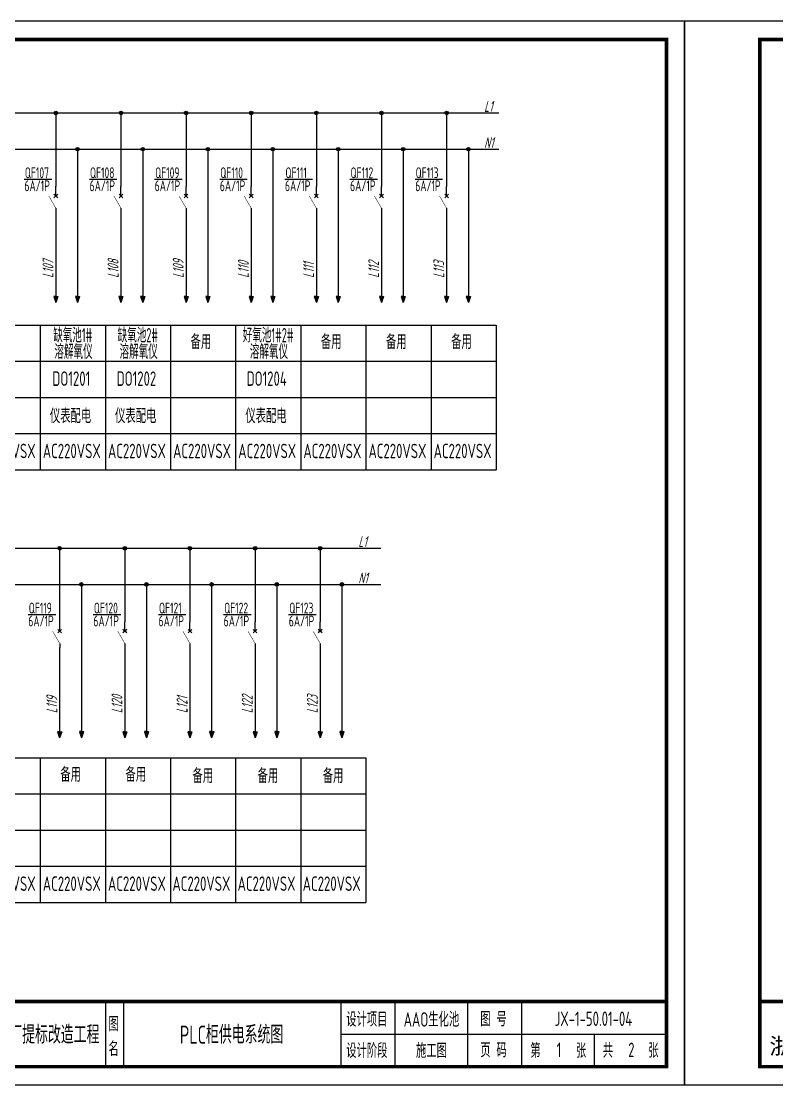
# Model space of a CAD drawing. Header units: millimetres. Extents: x 30557 to 235556, y -116603 to -73383.
# Drawn here: x 57830 to 59918, y -76323 to -73383 of the extents above; entities that cross this region are included whole.
import ezdxf
from ezdxf.enums import TextEntityAlignment as Align

# ---------------------------------------------------------------- set-up
doc = ezdxf.new("R2010")
doc.units = ezdxf.units.MM
for name, color, linetype in [('1', 3, 'Continuous'), ('ABDE_DENG', 4, 'Continuous'), ('HZ', 7, 'Continuous')]:
    doc.layers.add(name, color=color, linetype=linetype)
doc.layers.add('_Drawing', color=7, linetype='Continuous', lineweight=25)
doc.styles.add('supcon', font='sceie.shx', dxfattribs={"width": 0.75, "height": 40, "bigfont": 'sceic.shx'})
doc.styles.add('SYS', font='romans.shx', dxfattribs={"width": 0.7})
doc.styles.add('Title', font='', dxfattribs={"height": 45})
doc.styles.get('Title').set_extended_font_data('SimHei')

# ---------------------------------------------------------------- blocks, each defined once
blk = doc.blocks.new('中控·SUPCON')
at = {"linetype": 'Continuous'}
h = blk.add_hatch(color=2, dxfattribs=at)
h.dxf.hatch_style = 1
h.paths.add_polyline_path([(34, 33), (20, 33), (20, 37), (15, 37), (15, 36), (15, 33), (0, 33), (0, 20), (13, 20), (15, 20), (15, 15), (20, 15), (20, 20), (22, 20), (34, 20)])
h.paths.add_polyline_path([(20, 30), (20, 31), (29, 31), (29, 22), (20, 22)], flags=16)
h.paths.add_polyline_path([(15, 30), (15, 22), (6, 22), (6, 31), (15, 31)], flags=16)
h.paths.add_polyline_path([(47, 32), (49, 32), (49, 35), (47, 35), (47, 37), (41, 37), (41, 35), (38, 35), (38, 32), (41, 32), (41, 25.8), (38, 25), (38, 22), (41, 22.8), (41, 18.3), (39, 17), (39, 15), (47, 16), (47, 24.5), (49, 25), (49, 28), (47, 27.5)])
h.paths.add_polyline_path([(61, 30), (55, 30), (52, 28), (52, 26), (58, 26)])
h.paths.add_polyline_path([(73, 28), (71, 28), (70, 30), (64, 30), (66, 26), (73, 26)])
h.paths.add_polyline_path([(73, 36), (64.6, 36), (64.6, 37), (60.4, 37), (60.4, 36), (52, 36), (52, 32), (56.8, 32), (56.8, 33.1), (68.2, 33.1), (68.2, 32), (73, 32)])
h.paths.add_polyline_path([(66, 22), (73, 22), (73, 24), (52, 24), (52, 22), (60, 22), (60, 17), (52, 17), (52, 15), (74, 15), (74, 17), (66, 17)])
h.paths.add_polyline_path([(82.7, 26.1, 1), (87.6, 26.1, 1)])
h.paths.add_polyline_path([(118, 28), (103.5, 28, -0.414214), (102.5, 29), (102.5, 32, -0.414214), (103.5, 33), (121, 33), (121, 37), (100.5, 37, 0.414214), (97.5, 34), (97.5, 27, 0.414214), (100.5, 24), (115, 24, -0.414214), (116, 23), (116, 20, -0.414214), (115, 19), (97.5, 19), (97.5, 15), (118, 15, 0.414214), (121, 18), (121, 25, 0.414214)])
h.paths.add_polyline_path([(128, 37), (124, 37), (124, 36), (124, 21, 0.414214), (130, 15), (142, 15, 0.414214), (148, 21), (148, 37), (144, 37), (144, 22, -0.414214), (141, 19), (131, 19, -0.414214), (128, 22)])
h.paths.add_polyline_path([(174, 26), (174, 33, 0.414214), (170, 37), (150, 37), (150, 36), (150, 15), (155, 15), (155, 22), (170, 22, 0.414214)])
h.paths.add_polyline_path([(167, 26), (155, 26), (155, 33), (167, 33, -0.414214), (169, 31), (169, 28, -0.414214)], flags=16)
h.paths.add_polyline_path([(201, 19), (185, 19, -0.414214), (181, 23), (181, 29, -0.414214), (185, 33), (201, 33), (201, 37), (183, 37, 0.414214), (177, 31), (177, 21, 0.414214), (183, 15), (201, 15)])
h.paths.add_polyline_path([(229, 21), (229, 31, 0.414214), (223, 37), (210, 37, 0.414214), (204, 31), (204, 21, 0.414214), (210, 15), (223, 15, 0.414214)])
h.paths.add_polyline_path([(207, 23), (207, 29, -0.414214), (211, 33), (222, 33, -0.414214), (226, 29), (226, 23, -0.414214), (222, 19), (211, 19, -0.414214)], flags=16)
h.paths.add_polyline_path([(236, 32.1), (252, 15), (256, 15), (256, 37), (252, 37), (252, 21), (236, 37), (232, 37), (232, 36), (232, 15), (236, 15)])
h = blk.add_hatch(color=2, dxfattribs=at)
h.dxf.hatch_style = 1
h.paths.add_polyline_path([(34, 33), (20, 33), (20, 37), (15, 37), (15, 36), (15, 33), (0, 33), (0, 20), (13, 20), (15, 20), (15, 15), (20, 15), (20, 20), (22, 20), (34, 20)])
h.paths.add_polyline_path([(20, 30), (20, 31), (29, 31), (29, 22), (20, 22)], flags=16)
h.paths.add_polyline_path([(15, 30), (15, 22), (6, 22), (6, 31), (15, 31)], flags=16)
h.paths.add_polyline_path([(47, 32), (49, 32), (49, 35), (47, 35), (47, 37), (41, 37), (41, 35), (38, 35), (38, 32), (41, 32), (41, 25.8), (38, 25), (38, 22), (41, 22.8), (41, 18.3), (39, 17), (39, 15), (47, 16), (47, 24.5), (49, 25), (49, 28), (47, 27.5)])
h.paths.add_polyline_path([(61, 30), (55, 30), (52, 28), (52, 26), (58, 26)])
h.paths.add_polyline_path([(73, 28), (71, 28), (70, 30), (64, 30), (66, 26), (73, 26)])
h.paths.add_polyline_path([(73, 36), (64.6, 36), (64.6, 37), (60.4, 37), (60.4, 36), (52, 36), (52, 32), (56.8, 32), (56.8, 33.1), (68.2, 33.1), (68.2, 32), (73, 32)])
h.paths.add_polyline_path([(66, 22), (73, 22), (73, 24), (52, 24), (52, 22), (60, 22), (60, 17), (52, 17), (52, 15), (74, 15), (74, 17), (66, 17)])
h.paths.add_polyline_path([(82.7, 26.1, 1), (87.6, 26.1, 1)])
h.paths.add_polyline_path([(118, 28), (103.5, 28, -0.414214), (102.5, 29), (102.5, 32, -0.414214), (103.5, 33), (121, 33), (121, 37), (100.5, 37, 0.414214), (97.5, 34), (97.5, 27, 0.414214), (100.5, 24), (115, 24, -0.414214), (116, 23), (116, 20, -0.414214), (115, 19), (97.5, 19), (97.5, 15), (118, 15, 0.414214), (121, 18), (121, 25, 0.414214)])
h.paths.add_polyline_path([(128, 37), (124, 37), (124, 36), (124, 21, 0.414214), (130, 15), (142, 15, 0.414214), (148, 21), (148, 37), (144, 37), (144, 22, -0.414214), (141, 19), (131, 19, -0.414214), (128, 22)])
h.paths.add_polyline_path([(174, 26), (174, 33, 0.414214), (170, 37), (150, 37), (150, 36), (150, 15), (155, 15), (155, 22), (170, 22, 0.414214)])
h.paths.add_polyline_path([(167, 26), (155, 26), (155, 33), (167, 33, -0.414214), (169, 31), (169, 28, -0.414214)], flags=16)
h.paths.add_polyline_path([(201, 19), (185, 19, -0.414214), (181, 23), (181, 29, -0.414214), (185, 33), (201, 33), (201, 37), (183, 37, 0.414214), (177, 31), (177, 21, 0.414214), (183, 15), (201, 15)])
h.paths.add_polyline_path([(229, 21), (229, 31, 0.414214), (223, 37), (210, 37, 0.414214), (204, 31), (204, 21, 0.414214), (210, 15), (223, 15, 0.414214)])
h.paths.add_polyline_path([(207, 23), (207, 29, -0.414214), (211, 33), (222, 33, -0.414214), (226, 29), (226, 23, -0.414214), (222, 19), (211, 19, -0.414214)], flags=16)
h.paths.add_polyline_path([(236, 32.1), (252, 15), (256, 15), (256, 37), (252, 37), (252, 21), (236, 37), (232, 37), (232, 36), (232, 15), (236, 15)])
h = blk.add_hatch(color=2, dxfattribs=at)
h.dxf.hatch_style = 1
h.paths.add_polyline_path([(34, 33), (20, 33), (20, 37), (15, 37), (15, 36), (15, 33), (0, 33), (0, 20), (13, 20), (15, 20), (15, 15), (20, 15), (20, 20), (22, 20), (34, 20)])
h.paths.add_polyline_path([(20, 30), (20, 31), (29, 31), (29, 22), (20, 22)], flags=16)
h.paths.add_polyline_path([(15, 30), (15, 22), (6, 22), (6, 31), (15, 31)], flags=16)
h.paths.add_polyline_path([(47, 32), (49, 32), (49, 35), (47, 35), (47, 37), (41, 37), (41, 35), (38, 35), (38, 32), (41, 32), (41, 25.8), (38, 25), (38, 22), (41, 22.8), (41, 18.3), (39, 17), (39, 15), (47, 16), (47, 24.5), (49, 25), (49, 28), (47, 27.5)])
h.paths.add_polyline_path([(61, 30), (55, 30), (52, 28), (52, 26), (58, 26)])
h.paths.add_polyline_path([(73, 28), (71, 28), (70, 30), (64, 30), (66, 26), (73, 26)])
h.paths.add_polyline_path([(73, 36), (64.6, 36), (64.6, 37), (60.4, 37), (60.4, 36), (52, 36), (52, 32), (56.8, 32), (56.8, 33.1), (68.2, 33.1), (68.2, 32), (73, 32)])
h.paths.add_polyline_path([(66, 22), (73, 22), (73, 24), (52, 24), (52, 22), (60, 22), (60, 17), (52, 17), (52, 15), (74, 15), (74, 17), (66, 17)])
h.paths.add_polyline_path([(82.7, 26.1, 1), (87.6, 26.1, 1)])
h.paths.add_polyline_path([(118, 28), (103.5, 28, -0.414214), (102.5, 29), (102.5, 32, -0.414214), (103.5, 33), (121, 33), (121, 37), (100.5, 37, 0.414214), (97.5, 34), (97.5, 27, 0.414214), (100.5, 24), (115, 24, -0.414214), (116, 23), (116, 20, -0.414214), (115, 19), (97.5, 19), (97.5, 15), (118, 15, 0.414214), (121, 18), (121, 25, 0.414214)])
h.paths.add_polyline_path([(128, 37), (124, 37), (124, 36), (124, 21, 0.414214), (130, 15), (142, 15, 0.414214), (148, 21), (148, 37), (144, 37), (144, 22, -0.414214), (141, 19), (131, 19, -0.414214), (128, 22)])
h.paths.add_polyline_path([(174, 26), (174, 33, 0.414214), (170, 37), (150, 37), (150, 36), (150, 15), (155, 15), (155, 22), (170, 22, 0.414214)])
h.paths.add_polyline_path([(167, 26), (155, 26), (155, 33), (167, 33, -0.414214), (169, 31), (169, 28, -0.414214)], flags=16)
h.paths.add_polyline_path([(201, 19), (185, 19, -0.414214), (181, 23), (181, 29, -0.414214), (185, 33), (201, 33), (201, 37), (183, 37, 0.414214), (177, 31), (177, 21, 0.414214), (183, 15), (201, 15)])
h.paths.add_polyline_path([(229, 21), (229, 31, 0.414214), (223, 37), (210, 37, 0.414214), (204, 31), (204, 21, 0.414214), (210, 15), (223, 15, 0.414214)])
h.paths.add_polyline_path([(207, 23), (207, 29, -0.414214), (211, 33), (222, 33, -0.414214), (226, 29), (226, 23, -0.414214), (222, 19), (211, 19, -0.414214)], flags=16)
h.paths.add_polyline_path([(236, 32.1), (252, 15), (256, 15), (256, 37), (252, 37), (252, 21), (236, 37), (232, 37), (232, 36), (232, 15), (236, 15)])
h = blk.add_hatch(color=2, dxfattribs=at)
h.dxf.hatch_style = 1
h.paths.add_polyline_path([(34, 33), (20, 33), (20, 37), (15, 37), (15, 36), (15, 33), (0, 33), (0, 20), (13, 20), (15, 20), (15, 15), (20, 15), (20, 20), (22, 20), (34, 20)])
h.paths.add_polyline_path([(20, 30), (20, 31), (29, 31), (29, 22), (20, 22)], flags=16)
h.paths.add_polyline_path([(15, 30), (15, 22), (6, 22), (6, 31), (15, 31)], flags=16)
h.paths.add_polyline_path([(47, 32), (49, 32), (49, 35), (47, 35), (47, 37), (41, 37), (41, 35), (38, 35), (38, 32), (41, 32), (41, 25.8), (38, 25), (38, 22), (41, 22.8), (41, 18.3), (39, 17), (39, 15), (47, 16), (47, 24.5), (49, 25), (49, 28), (47, 27.5)])
h.paths.add_polyline_path([(61, 30), (55, 30), (52, 28), (52, 26), (58, 26)])
h.paths.add_polyline_path([(73, 28), (71, 28), (70, 30), (64, 30), (66, 26), (73, 26)])
h.paths.add_polyline_path([(73, 36), (64.6, 36), (64.6, 37), (60.4, 37), (60.4, 36), (52, 36), (52, 32), (56.8, 32), (56.8, 33.1), (68.2, 33.1), (68.2, 32), (73, 32)])
h.paths.add_polyline_path([(66, 22), (73, 22), (73, 24), (52, 24), (52, 22), (60, 22), (60, 17), (52, 17), (52, 15), (74, 15), (74, 17), (66, 17)])
h.paths.add_polyline_path([(82.7, 26.1, 1), (87.6, 26.1, 1)])
h.paths.add_polyline_path([(118, 28), (103.5, 28, -0.414214), (102.5, 29), (102.5, 32, -0.414214), (103.5, 33), (121, 33), (121, 37), (100.5, 37, 0.414214), (97.5, 34), (97.5, 27, 0.414214), (100.5, 24), (115, 24, -0.414214), (116, 23), (116, 20, -0.414214), (115, 19), (97.5, 19), (97.5, 15), (118, 15, 0.414214), (121, 18), (121, 25, 0.414214)])
h.paths.add_polyline_path([(128, 37), (124, 37), (124, 36), (124, 21, 0.414214), (130, 15), (142, 15, 0.414214), (148, 21), (148, 37), (144, 37), (144, 22, -0.414214), (141, 19), (131, 19, -0.414214), (128, 22)])
h.paths.add_polyline_path([(174, 26), (174, 33, 0.414214), (170, 37), (150, 37), (150, 36), (150, 15), (155, 15), (155, 22), (170, 22, 0.414214)])
h.paths.add_polyline_path([(167, 26), (155, 26), (155, 33), (167, 33, -0.414214), (169, 31), (169, 28, -0.414214)], flags=16)
h.paths.add_polyline_path([(201, 19), (185, 19, -0.414214), (181, 23), (181, 29, -0.414214), (185, 33), (201, 33), (201, 37), (183, 37, 0.414214), (177, 31), (177, 21, 0.414214), (183, 15), (201, 15)])
h.paths.add_polyline_path([(229, 21), (229, 31, 0.414214), (223, 37), (210, 37, 0.414214), (204, 31), (204, 21, 0.414214), (210, 15), (223, 15, 0.414214)])
h.paths.add_polyline_path([(207, 23), (207, 29, -0.414214), (211, 33), (222, 33, -0.414214), (226, 29), (226, 23, -0.414214), (222, 19), (211, 19, -0.414214)], flags=16)
h.paths.add_polyline_path([(236, 32.1), (252, 15), (256, 15), (256, 37), (252, 37), (252, 21), (236, 37), (232, 37), (232, 36), (232, 15), (236, 15)])
h = blk.add_hatch(color=2, dxfattribs=at)
h.dxf.hatch_style = 1
h.paths.add_polyline_path([(34, 33), (20, 33), (20, 37), (15, 37), (15, 36), (15, 33), (0, 33), (0, 20), (13, 20), (15, 20), (15, 15), (20, 15), (20, 20), (22, 20), (34, 20)])
h.paths.add_polyline_path([(20, 30), (20, 31), (29, 31), (29, 22), (20, 22)], flags=16)
h.paths.add_polyline_path([(15, 30), (15, 22), (6, 22), (6, 31), (15, 31)], flags=16)
h.paths.add_polyline_path([(47, 32), (49, 32), (49, 35), (47, 35), (47, 37), (41, 37), (41, 35), (38, 35), (38, 32), (41, 32), (41, 25.8), (38, 25), (38, 22), (41, 22.8), (41, 18.3), (39, 17), (39, 15), (47, 16), (47, 24.5), (49, 25), (49, 28), (47, 27.5)])
h.paths.add_polyline_path([(61, 30), (55, 30), (52, 28), (52, 26), (58, 26)])
h.paths.add_polyline_path([(73, 28), (71, 28), (70, 30), (64, 30), (66, 26), (73, 26)])
h.paths.add_polyline_path([(73, 36), (64.6, 36), (64.6, 37), (60.4, 37), (60.4, 36), (52, 36), (52, 32), (56.8, 32), (56.8, 33.1), (68.2, 33.1), (68.2, 32), (73, 32)])
h.paths.add_polyline_path([(66, 22), (73, 22), (73, 24), (52, 24), (52, 22), (60, 22), (60, 17), (52, 17), (52, 15), (74, 15), (74, 17), (66, 17)])
h.paths.add_polyline_path([(82.7, 26.1, 1), (87.6, 26.1, 1)])
h.paths.add_polyline_path([(118, 28), (103.5, 28, -0.414214), (102.5, 29), (102.5, 32, -0.414214), (103.5, 33), (121, 33), (121, 37), (100.5, 37, 0.414214), (97.5, 34), (97.5, 27, 0.414214), (100.5, 24), (115, 24, -0.414214), (116, 23), (116, 20, -0.414214), (115, 19), (97.5, 19), (97.5, 15), (118, 15, 0.414214), (121, 18), (121, 25, 0.414214)])
h.paths.add_polyline_path([(128, 37), (124, 37), (124, 36), (124, 21, 0.414214), (130, 15), (142, 15, 0.414214), (148, 21), (148, 37), (144, 37), (144, 22, -0.414214), (141, 19), (131, 19, -0.414214), (128, 22)])
h.paths.add_polyline_path([(174, 26), (174, 33, 0.414214), (170, 37), (150, 37), (150, 36), (150, 15), (155, 15), (155, 22), (170, 22, 0.414214)])
h.paths.add_polyline_path([(167, 26), (155, 26), (155, 33), (167, 33, -0.414214), (169, 31), (169, 28, -0.414214)], flags=16)
h.paths.add_polyline_path([(201, 19), (185, 19, -0.414214), (181, 23), (181, 29, -0.414214), (185, 33), (201, 33), (201, 37), (183, 37, 0.414214), (177, 31), (177, 21, 0.414214), (183, 15), (201, 15)])
h.paths.add_polyline_path([(229, 21), (229, 31, 0.414214), (223, 37), (210, 37, 0.414214), (204, 31), (204, 21, 0.414214), (210, 15), (223, 15, 0.414214)])
h.paths.add_polyline_path([(207, 23), (207, 29, -0.414214), (211, 33), (222, 33, -0.414214), (226, 29), (226, 23, -0.414214), (222, 19), (211, 19, -0.414214)], flags=16)
h.paths.add_polyline_path([(236, 32.1), (252, 15), (256, 15), (256, 37), (252, 37), (252, 21), (236, 37), (232, 37), (232, 36), (232, 15), (236, 15)])
h = blk.add_hatch(color=2, dxfattribs=at)
h.dxf.hatch_style = 1
h.paths.add_polyline_path([(34, 33), (20, 33), (20, 37), (15, 37), (15, 36), (15, 33), (0, 33), (0, 20), (13, 20), (15, 20), (15, 15), (20, 15), (20, 20), (22, 20), (34, 20)])
h.paths.add_polyline_path([(20, 30), (20, 31), (29, 31), (29, 22), (20, 22)], flags=16)
h.paths.add_polyline_path([(15, 30), (15, 22), (6, 22), (6, 31), (15, 31)], flags=16)
h.paths.add_polyline_path([(47, 32), (49, 32), (49, 35), (47, 35), (47, 37), (41, 37), (41, 35), (38, 35), (38, 32), (41, 32), (41, 25.8), (38, 25), (38, 22), (41, 22.8), (41, 18.3), (39, 17), (39, 15), (47, 16), (47, 24.5), (49, 25), (49, 28), (47, 27.5)])
h.paths.add_polyline_path([(61, 30), (55, 30), (52, 28), (52, 26), (58, 26)])
h.paths.add_polyline_path([(73, 28), (71, 28), (70, 30), (64, 30), (66, 26), (73, 26)])
h.paths.add_polyline_path([(73, 36), (64.6, 36), (64.6, 37), (60.4, 37), (60.4, 36), (52, 36), (52, 32), (56.8, 32), (56.8, 33.1), (68.2, 33.1), (68.2, 32), (73, 32)])
h.paths.add_polyline_path([(66, 22), (73, 22), (73, 24), (52, 24), (52, 22), (60, 22), (60, 17), (52, 17), (52, 15), (74, 15), (74, 17), (66, 17)])
h.paths.add_polyline_path([(82.7, 26.1, 1), (87.6, 26.1, 1)])
h.paths.add_polyline_path([(118, 28), (103.5, 28, -0.414214), (102.5, 29), (102.5, 32, -0.414214), (103.5, 33), (121, 33), (121, 37), (100.5, 37, 0.414214), (97.5, 34), (97.5, 27, 0.414214), (100.5, 24), (115, 24, -0.414214), (116, 23), (116, 20, -0.414214), (115, 19), (97.5, 19), (97.5, 15), (118, 15, 0.414214), (121, 18), (121, 25, 0.414214)])
h.paths.add_polyline_path([(128, 37), (124, 37), (124, 36), (124, 21, 0.414214), (130, 15), (142, 15, 0.414214), (148, 21), (148, 37), (144, 37), (144, 22, -0.414214), (141, 19), (131, 19, -0.414214), (128, 22)])
h.paths.add_polyline_path([(174, 26), (174, 33, 0.414214), (170, 37), (150, 37), (150, 36), (150, 15), (155, 15), (155, 22), (170, 22, 0.414214)])
h.paths.add_polyline_path([(167, 26), (155, 26), (155, 33), (167, 33, -0.414214), (169, 31), (169, 28, -0.414214)], flags=16)
h.paths.add_polyline_path([(201, 19), (185, 19, -0.414214), (181, 23), (181, 29, -0.414214), (185, 33), (201, 33), (201, 37), (183, 37, 0.414214), (177, 31), (177, 21, 0.414214), (183, 15), (201, 15)])
h.paths.add_polyline_path([(229, 21), (229, 31, 0.414214), (223, 37), (210, 37, 0.414214), (204, 31), (204, 21, 0.414214), (210, 15), (223, 15, 0.414214)])
h.paths.add_polyline_path([(207, 23), (207, 29, -0.414214), (211, 33), (222, 33, -0.414214), (226, 29), (226, 23, -0.414214), (222, 19), (211, 19, -0.414214)], flags=16)
h.paths.add_polyline_path([(236, 32.1), (252, 15), (256, 15), (256, 37), (252, 37), (252, 21), (236, 37), (232, 37), (232, 36), (232, 15), (236, 15)])
blk = doc.blocks.new('supcon图框')
at = {"linetype": 'Continuous'}
for p, q in [((6145.7, 4361.7), (1987.7, 4361.7)), ((1987.7, 4361.7), (1987.7, 1421.7)), ((6145.7, 1421.7), (6145.7, 4361.7)), ((1987.7, 1421.7), (6145.7, 1421.7))]:
    blk.add_line(p, q, dxfattribs=at)
for p, q in [((3145.7, 1651.7), (3145.7, 1471.7)), ((3345.7, 1651.7), (3345.7, 1471.7)), ((3545.7, 1651.7), (3545.7, 1471.7)), ((3745.7, 1651.7), (3745.7, 1471.7)), ((3895.7, 1651.7), (3895.7, 1471.7)), ((3945.7, 1651.7), (3945.7, 1471.7)), ((4545.7, 1651.7), (4545.7, 1471.7)), ((4595.7, 1651.7), (4595.7, 1471.7)), ((5195.7, 1651.7), (5195.7, 1471.7)), ((5345.7, 1651.7), (5345.7, 1471.7)), ((5545.7, 1651.7), (5545.7, 1471.7)), ((5695.7, 1651.7), (5695.7, 1471.7)), ((3145.7, 1561.7), (3895.7, 1561.7)), ((5195.7, 1561.7), (6095.7, 1561.7)), ((5895.7, 1561.7), (5895.7, 1471.7))]:
    blk.add_line(p, q)
at = {"linetype": 'Continuous', "const_width": 10}
blk.add_lwpolyline([(2195.7, 4311.7), (6095.7, 4311.7), (6095.7, 1471.7), (2195.7, 1471.7)], close=True, dxfattribs=at)
blk.add_lwpolyline([(2195.7, 1651.7), (6095.7, 1651.7)], dxfattribs=at)
at = {"linetype": 'Continuous', "xscale": 2, "yscale": 2, "zscale": 2}
blk.add_blockref('中控·SUPCON', (2414.6, 1547.7), dxfattribs=at)
at = {"style": 'supcon', "width": 0.75}
for s, p in [('设    计', (3246.2, 1604.2)), ('校    核', (3444.8, 1604.2)), ('审    核', (3644.5, 1604.2)), ('日 期', (3822.5, 1604.2)), ('设计项目', (5268, 1604.2)), ('图 号', (5618, 1604.2)), ('项', (3918.2, 1590.7)), ('图', (4568.2, 1590.7)), ('目', (3918.2, 1522.9)), ('名', (4568.2, 1522.9)), ('设计阶段', (5268, 1518.1)), ('施工图', (5446.5, 1518.1)), ('页 码', (5618, 1518.1)), ('第      张', (5797, 1518.1)), ('共      张', (5997, 1518.1))]:
    blk.add_text(s, height=40, dxfattribs=at).set_placement(p, align=Align.MIDDLE)
at = {"style": 'Title'}
blk.add_text('浙江浙大中控信息技术有限公司', height=45, dxfattribs=at).set_placement((2222.8, 1506.2))
blk = doc.blocks.new('S_301')
at = {"color": 0, "const_width": 0.3}
blk.add_lwpolyline([(0, -7.5), (-4.3, -0.06)], dxfattribs=at)
at = {"color": 0}
for points in [[(0, 0), (0, 5.72)], [(0, -7.5), (0, -10)]]:
    blk.add_lwpolyline(points, dxfattribs=at)
at = {"layer": 'HZ', "color": 7, "linetype": 'Continuous', "style": 'SYS', "width": 0.7, "flags": 1}
for tag in ['XYVALUE', 'VALUE']:
    blk.add_attdef(tag, text='', height=0.02, dxfattribs=at).set_placement((-0.55, 8.72), align=Align.MIDDLE)
blk = doc.blocks.new('1P断路器')
at = {"layer": '1', "color": 4}
for p, q in [((10913.1, 36538.9), (10903.8, 36530.3)), ((10913.1, 36530.3), (10903.8, 36538.9))]:
    blk.add_line(p, q, dxfattribs=at)
at = {"layer": 'ABDE_DENG', "linetype": 'Continuous', "xscale": 4, "yscale": 4, "zscale": 4}
blk.add_blockref('S_301', (10908.5, 36534.6), dxfattribs=at)

msp = doc.modelspace()

# ---------------------------------------------------------------- hatches: boundary and pattern name
h = msp.add_hatch(color=256)
h.dxf.hatch_style = 1
h.paths.add_polyline_path([(57930.6, -73636.5, 1), (57920.6, -73636.5, 1)])
h = msp.add_hatch(color=256)
h.dxf.hatch_style = 1
h.paths.add_polyline_path([(58110.6, -73636.5, 1), (58100.6, -73636.5, 1)])
h = msp.add_hatch(color=256)
h.dxf.hatch_style = 1
h.paths.add_polyline_path([(58290.6, -73636.5, 1), (58280.6, -73636.5, 1)])
h = msp.add_hatch(color=256)
h.dxf.hatch_style = 1
h.paths.add_polyline_path([(58470.6, -73636.5, 1), (58460.6, -73636.5, 1)])
h = msp.add_hatch(color=256)
h.dxf.hatch_style = 1
h.paths.add_polyline_path([(58650.6, -73636.5, 1), (58640.6, -73636.5, 1)])
h = msp.add_hatch(color=256)
h.dxf.hatch_style = 1
h.paths.add_polyline_path([(58830.6, -73636.5, 1), (58820.6, -73636.5, 1)])
h = msp.add_hatch(color=256)
h.dxf.hatch_style = 1
h.paths.add_polyline_path([(59010.6, -73636.5, 1), (59000.6, -73636.5, 1)])
h = msp.add_hatch(color=256)
h.dxf.hatch_style = 1
h.paths.add_polyline_path([(57990.6, -73736.5, 1), (57980.6, -73736.5, 1)])
h = msp.add_hatch(color=256)
h.dxf.hatch_style = 1
h.paths.add_polyline_path([(58170.6, -73736.5, 1), (58160.6, -73736.5, 1)])
h = msp.add_hatch(color=256)
h.dxf.hatch_style = 1
h.paths.add_polyline_path([(58350.6, -73736.5, 1), (58340.6, -73736.5, 1)])
h = msp.add_hatch(color=256)
h.dxf.hatch_style = 1
h.paths.add_polyline_path([(58530.6, -73736.5, 1), (58520.6, -73736.5, 1)])
h = msp.add_hatch(color=256)
h.dxf.hatch_style = 1
h.paths.add_polyline_path([(58710.6, -73736.5, 1), (58700.6, -73736.5, 1)])
h = msp.add_hatch(color=256)
h.dxf.hatch_style = 1
h.paths.add_polyline_path([(58890.6, -73736.5, 1), (58880.6, -73736.5, 1)])
h = msp.add_hatch(color=256)
h.dxf.hatch_style = 1
h.paths.add_polyline_path([(59070.6, -73736.5, 1), (59060.6, -73736.5, 1)])
h = msp.add_hatch(color=256)
h.dxf.hatch_style = 1
h.paths.add_polyline_path([(57941.2, -74839.9, 1), (57931.2, -74839.9, 1)])
h = msp.add_hatch(color=256)
h.dxf.hatch_style = 1
h.paths.add_polyline_path([(58121.2, -74839.9, 1), (58111.2, -74839.9, 1)])
h = msp.add_hatch(color=256)
h.dxf.hatch_style = 1
h.paths.add_polyline_path([(58301.2, -74839.9, 1), (58291.2, -74839.9, 1)])
h = msp.add_hatch(color=256)
h.dxf.hatch_style = 1
h.paths.add_polyline_path([(58481.2, -74839.9, 1), (58471.2, -74839.9, 1)])
h = msp.add_hatch(color=256)
h.dxf.hatch_style = 1
h.paths.add_polyline_path([(58661.2, -74839.9, 1), (58651.2, -74839.9, 1)])
h = msp.add_hatch(color=256)
h.dxf.hatch_style = 1
h.paths.add_polyline_path([(58001.2, -74939.9, 1), (57991.2, -74939.9, 1)])
h = msp.add_hatch(color=256)
h.dxf.hatch_style = 1
h.paths.add_polyline_path([(58181.2, -74939.9, 1), (58171.2, -74939.9, 1)])
h = msp.add_hatch(color=256)
h.dxf.hatch_style = 1
h.paths.add_polyline_path([(58361.2, -74939.9, 1), (58351.2, -74939.9, 1)])
h = msp.add_hatch(color=256)
h.dxf.hatch_style = 1
h.paths.add_polyline_path([(58541.2, -74939.9, 1), (58531.2, -74939.9, 1)])
h = msp.add_hatch(color=256)
h.dxf.hatch_style = 1
h.paths.add_polyline_path([(58721.2, -74939.9, 1), (58711.2, -74939.9, 1)])
at = {"layer": '1'}
for color, points in [(1, [(57925.6, -74143.5), (57919.9, -74143.5), (57925.6, -74160.3), (57931.2, -74143.5)]), (150, [(57991.2, -74143.5), (57985.6, -74143.5), (57980, -74143.5), (57985.6, -74160.4)]), (1, [(58105.6, -74143.5), (58099.9, -74143.5), (58105.6, -74160.3), (58111.2, -74143.5)]), (150, [(58171.2, -74143.5), (58165.6, -74143.5), (58160, -74143.5), (58165.6, -74160.4)]), (1, [(58285.6, -74143.5), (58279.9, -74143.5), (58285.6, -74160.3), (58291.2, -74143.5)]), (150, [(58351.2, -74143.5), (58345.6, -74143.5), (58340, -74143.5), (58345.6, -74160.4)]), (1, [(58465.6, -74143.5), (58459.9, -74143.5), (58465.6, -74160.3), (58471.2, -74143.5)]), (150, [(58531.2, -74143.5), (58525.6, -74143.5), (58520, -74143.5), (58525.6, -74160.4)]), (1, [(58645.6, -74143.5), (58639.9, -74143.5), (58645.6, -74160.3), (58651.2, -74143.5)]), (150, [(58711.2, -74143.5), (58705.6, -74143.5), (58700, -74143.5), (58705.6, -74160.4)]), (1, [(58825.6, -74143.5), (58819.9, -74143.5), (58825.6, -74160.3), (58831.2, -74143.5)]), (150, [(58891.2, -74143.5), (58885.6, -74143.5), (58880, -74143.5), (58885.6, -74160.4)]), (1, [(59005.6, -74143.5), (58999.9, -74143.5), (59005.6, -74160.3), (59011.2, -74143.5)]), (150, [(59071.2, -74143.5), (59065.6, -74143.5), (59060, -74143.5), (59065.6, -74160.4)]), (1, [(57936.2, -75346.9), (57930.6, -75346.9), (57936.2, -75363.7), (57941.8, -75346.9)]), (150, [(58001.8, -75346.9), (57996.2, -75346.9), (57990.6, -75346.9), (57996.2, -75363.8)]), (1, [(58116.2, -75346.9), (58110.6, -75346.9), (58116.2, -75363.7), (58121.8, -75346.9)]), (150, [(58181.8, -75346.9), (58176.2, -75346.9), (58170.6, -75346.9), (58176.2, -75363.8)]), (1, [(58296.2, -75346.9), (58290.6, -75346.9), (58296.2, -75363.7), (58301.8, -75346.9)]), (150, [(58361.8, -75346.9), (58356.2, -75346.9), (58350.6, -75346.9), (58356.2, -75363.8)]), (1, [(58476.2, -75346.9), (58470.6, -75346.9), (58476.2, -75363.7), (58481.8, -75346.9)]), (150, [(58541.8, -75346.9), (58536.2, -75346.9), (58530.6, -75346.9), (58536.2, -75363.8)]), (1, [(58656.2, -75346.9), (58650.6, -75346.9), (58656.2, -75363.7), (58661.8, -75346.9)]), (150, [(58721.8, -75346.9), (58716.2, -75346.9), (58710.6, -75346.9), (58716.2, -75363.8)])]:
    msp.add_hatch(color=color, dxfattribs=at).paths.add_polyline_path(points)

# ---------------------------------------------------------------- linework, layer by layer
at = {"color": 1}
for p, q in [((56176, -73636.5), (59149.9, -73636.5)), ((56253.5, -74839.9), (58823.5, -74839.9))]:
    msp.add_line(p, q, dxfattribs=at)
at = {"color": 150}
for p, q in [((56176, -73736.5), (59149.9, -73736.5)), ((56321.5, -74939.9), (58823.5, -74939.9))]:
    msp.add_line(p, q, dxfattribs=at)
at = {"linetype": 'Continuous'}
for p, q in [((57838.4, -73819.2), (57914.6, -73819.2)), ((58018.4, -73819.2), (58094.6, -73819.2)), ((58198.4, -73819.2), (58274.6, -73819.2)), ((58378.4, -73819.2), (58454.6, -73819.2)), ((58558.4, -73819.2), (58634.6, -73819.2)), ((58738.4, -73819.2), (58814.6, -73819.2)), ((58918.4, -73819.2), (58994.6, -73819.2)), ((57882.5, -74223), (57882.5, -74623)), ((58062.5, -74223), (58062.5, -74623)), ((58242.5, -74223), (58242.5, -74623)), ((58422.5, -74223), (58422.5, -74623)), ((58602.5, -74223), (58602.5, -74623)), ((58782.5, -74223), (58782.5, -74623)), ((58962.5, -74223), (58962.5, -74623)), ((59142.5, -74223), (59142.5, -74623)), ((57849, -75022.6), (57925.2, -75022.6)), ((58029, -75022.6), (58105.2, -75022.6)), ((58209, -75022.6), (58285.2, -75022.6)), ((58389, -75022.6), (58465.2, -75022.6)), ((58569, -75022.6), (58645.2, -75022.6)), ((57882.5, -75419.1), (57882.5, -75819.1)), ((58062.5, -75419.1), (58062.5, -75819.1)), ((58242.5, -75419.1), (58242.5, -75819.1)), ((58422.5, -75419.1), (58422.5, -75819.1)), ((58602.5, -75419.1), (58602.5, -75819.1)), ((58782.5, -75419.1), (58782.5, -75819.1))]:
    msp.add_line(p, q, dxfattribs=at)
at = {"lineweight": -3}
for p, q in [((56432.5, -74223), (59142.5, -74223)), ((57882.5, -74223), (57882.5, -74623)), ((57882.5, -74223), (57882.5, -74623)), ((58062.5, -74223), (58062.5, -74623)), ((58242.5, -74223), (58242.5, -74623)), ((58422.5, -74223), (58422.5, -74623)), ((58422.5, -74223), (58422.5, -74623)), ((58602.5, -74223), (58602.5, -74623)), ((58782.5, -74223), (58782.5, -74623)), ((58962.5, -74223), (58962.5, -74623)), ((58962.5, -74223), (58962.5, -74623)), ((59142.5, -74223), (59142.5, -74623)), ((56432.5, -74323), (59142.5, -74323)), ((56432.5, -74423), (59142.5, -74423)), ((56432.5, -74523), (59142.5, -74523)), ((56432.5, -74623), (59142.5, -74623)), ((56832.5, -75419.1), (58782.5, -75419.1)), ((57882.5, -75419.1), (57882.5, -75819.1)), ((57882.5, -75419.1), (57882.5, -75819.1)), ((58062.5, -75419.1), (58062.5, -75819.1)), ((58242.5, -75419.1), (58242.5, -75819.1)), ((58422.5, -75419.1), (58422.5, -75819.1)), ((58422.5, -75419.1), (58422.5, -75819.1)), ((58602.5, -75419.1), (58602.5, -75819.1)), ((58782.5, -75419.1), (58782.5, -75819.1)), ((56832.5, -75519.1), (58782.5, -75519.1)), ((56832.5, -75619.1), (58782.5, -75619.1)), ((56832.5, -75719.1), (58782.5, -75719.1)), ((56832.5, -75819.1), (58782.5, -75819.1))]:
    msp.add_line(p, q, dxfattribs=at)
for centre in [(57925.6, -73636.5), (58105.6, -73636.5), (58285.6, -73636.5), (58465.6, -73636.5), (58645.6, -73636.5), (58825.6, -73636.5), (59005.6, -73636.5), (57985.6, -73736.5), (58165.6, -73736.5), (58345.6, -73736.5), (58525.6, -73736.5), (58705.6, -73736.5), (58885.6, -73736.5), (59065.6, -73736.5), (57936.2, -74839.9), (58116.2, -74839.9), (58296.2, -74839.9), (58476.2, -74839.9), (58656.2, -74839.9), (57996.2, -74939.9), (58176.2, -74939.9), (58356.2, -74939.9), (58536.2, -74939.9), (58716.2, -74939.9)]:
    msp.add_circle(centre, 5)
at = {"layer": '1', "color": 1, "linetype": 'Continuous'}
for p, q in [((57925.6, -73636.5), (57925.6, -73840.1)), ((58105.6, -73636.5), (58105.6, -73840.1)), ((58285.6, -73636.5), (58285.6, -73840.1)), ((58465.6, -73636.5), (58465.6, -73840.1)), ((58645.6, -73636.5), (58645.6, -73840.1)), ((58825.6, -73636.5), (58825.6, -73840.1)), ((59005.6, -73636.5), (59005.6, -73840.1)), ((57925.6, -73910.9), (57925.6, -74143.5)), ((58105.6, -73910.9), (58105.6, -74143.5)), ((58285.6, -73910.9), (58285.6, -74143.5)), ((58465.6, -73910.9), (58465.6, -74143.5)), ((58645.6, -73910.9), (58645.6, -74143.5)), ((58825.6, -73910.9), (58825.6, -74143.5)), ((59005.6, -73910.9), (59005.6, -74143.5)), ((57919.9, -74143.5), (57925.6, -74160.3)), ((57925.6, -74143.5), (57919.9, -74143.5)), ((57925.6, -74143.5), (57931.2, -74143.5)), ((57931.2, -74143.5), (57925.6, -74160.3)), ((58099.9, -74143.5), (58105.6, -74160.3)), ((58105.6, -74143.5), (58099.9, -74143.5)), ((58105.6, -74143.5), (58111.2, -74143.5)), ((58111.2, -74143.5), (58105.6, -74160.3)), ((58279.9, -74143.5), (58285.6, -74160.3)), ((58285.6, -74143.5), (58279.9, -74143.5)), ((58285.6, -74143.5), (58291.2, -74143.5)), ((58291.2, -74143.5), (58285.6, -74160.3)), ((58459.9, -74143.5), (58465.6, -74160.3)), ((58465.6, -74143.5), (58459.9, -74143.5)), ((58465.6, -74143.5), (58471.2, -74143.5)), ((58471.2, -74143.5), (58465.6, -74160.3)), ((58639.9, -74143.5), (58645.6, -74160.3)), ((58645.6, -74143.5), (58639.9, -74143.5)), ((58645.6, -74143.5), (58651.2, -74143.5)), ((58651.2, -74143.5), (58645.6, -74160.3)), ((58819.9, -74143.5), (58825.6, -74160.3)), ((58825.6, -74143.5), (58819.9, -74143.5)), ((58825.6, -74143.5), (58831.2, -74143.5)), ((58831.2, -74143.5), (58825.6, -74160.3)), ((58999.9, -74143.5), (59005.6, -74160.3)), ((59005.6, -74143.5), (58999.9, -74143.5)), ((59005.6, -74143.5), (59011.2, -74143.5)), ((59011.2, -74143.5), (59005.6, -74160.3)), ((57936.2, -74839.9), (57936.2, -75043.5)), ((58116.2, -74839.9), (58116.2, -75043.5)), ((58296.2, -74839.9), (58296.2, -75043.5)), ((58476.2, -74839.9), (58476.2, -75043.5)), ((58656.2, -74839.9), (58656.2, -75043.5)), ((57936.2, -75114.3), (57936.2, -75346.9)), ((58116.2, -75114.3), (58116.2, -75346.9)), ((58296.2, -75114.3), (58296.2, -75346.9)), ((58476.2, -75114.3), (58476.2, -75346.9)), ((58656.2, -75114.3), (58656.2, -75346.9)), ((57930.6, -75346.9), (57936.2, -75363.7)), ((57936.2, -75346.9), (57930.6, -75346.9)), ((57936.2, -75346.9), (57941.8, -75346.9)), ((57941.8, -75346.9), (57936.2, -75363.7)), ((58110.6, -75346.9), (58116.2, -75363.7)), ((58116.2, -75346.9), (58110.6, -75346.9)), ((58116.2, -75346.9), (58121.8, -75346.9)), ((58121.8, -75346.9), (58116.2, -75363.7)), ((58290.6, -75346.9), (58296.2, -75363.7)), ((58296.2, -75346.9), (58290.6, -75346.9)), ((58296.2, -75346.9), (58301.8, -75346.9)), ((58301.8, -75346.9), (58296.2, -75363.7)), ((58470.6, -75346.9), (58476.2, -75363.7)), ((58476.2, -75346.9), (58470.6, -75346.9)), ((58476.2, -75346.9), (58481.8, -75346.9)), ((58481.8, -75346.9), (58476.2, -75363.7)), ((58650.6, -75346.9), (58656.2, -75363.7)), ((58656.2, -75346.9), (58650.6, -75346.9)), ((58656.2, -75346.9), (58661.8, -75346.9)), ((58661.8, -75346.9), (58656.2, -75363.7))]:
    msp.add_line(p, q, dxfattribs=at)
at = {"layer": '1', "color": 150}
for p, q in [((57985.6, -73736.5), (57985.6, -74143.6)), ((58165.6, -73736.5), (58165.6, -74143.6)), ((58345.6, -73736.5), (58345.6, -74143.6)), ((58525.6, -73736.5), (58525.6, -74143.6)), ((58705.6, -73736.5), (58705.6, -74143.6)), ((58885.6, -73736.5), (58885.6, -74143.6)), ((59065.6, -73736.5), (59065.6, -74143.6)), ((57985.6, -74143.4), (57980, -74143.4)), ((57980, -74143.4), (57985.6, -74160.3)), ((57980, -74143.5), (57985.6, -74160.4)), ((57991.2, -74143.4), (57985.6, -74160.3)), ((57985.6, -74143.4), (57991.2, -74143.4)), ((57991.2, -74143.5), (57985.6, -74160.4)), ((58165.6, -74143.4), (58160, -74143.4)), ((58160, -74143.4), (58165.6, -74160.3)), ((58160, -74143.5), (58165.6, -74160.4)), ((58171.2, -74143.4), (58165.6, -74160.3)), ((58165.6, -74143.4), (58171.2, -74143.4)), ((58171.2, -74143.5), (58165.6, -74160.4)), ((58345.6, -74143.4), (58340, -74143.4)), ((58340, -74143.4), (58345.6, -74160.3)), ((58340, -74143.5), (58345.6, -74160.4)), ((58351.2, -74143.4), (58345.6, -74160.3)), ((58345.6, -74143.4), (58351.2, -74143.4)), ((58351.2, -74143.5), (58345.6, -74160.4)), ((58525.6, -74143.4), (58520, -74143.4)), ((58520, -74143.4), (58525.6, -74160.3)), ((58520, -74143.5), (58525.6, -74160.4)), ((58531.2, -74143.4), (58525.6, -74160.3)), ((58525.6, -74143.4), (58531.2, -74143.4)), ((58531.2, -74143.5), (58525.6, -74160.4)), ((58705.6, -74143.4), (58700, -74143.4)), ((58700, -74143.4), (58705.6, -74160.3)), ((58700, -74143.5), (58705.6, -74160.4)), ((58711.2, -74143.4), (58705.6, -74160.3)), ((58705.6, -74143.4), (58711.2, -74143.4)), ((58711.2, -74143.5), (58705.6, -74160.4)), ((58885.6, -74143.4), (58880, -74143.4)), ((58880, -74143.4), (58885.6, -74160.3)), ((58880, -74143.5), (58885.6, -74160.4)), ((58891.2, -74143.4), (58885.6, -74160.3)), ((58885.6, -74143.4), (58891.2, -74143.4)), ((58891.2, -74143.5), (58885.6, -74160.4)), ((59065.6, -74143.4), (59060, -74143.4)), ((59060, -74143.4), (59065.6, -74160.3)), ((59060, -74143.5), (59065.6, -74160.4)), ((59071.2, -74143.4), (59065.6, -74160.3)), ((59065.6, -74143.4), (59071.2, -74143.4)), ((59071.2, -74143.5), (59065.6, -74160.4)), ((57996.2, -74939.9), (57996.2, -75346.9)), ((58176.2, -74939.9), (58176.2, -75346.9)), ((58356.2, -74939.9), (58356.2, -75346.9)), ((58536.2, -74939.9), (58536.2, -75346.9)), ((58716.2, -74939.9), (58716.2, -75346.9)), ((57996.2, -75346.8), (57990.6, -75346.8)), ((57990.6, -75346.8), (57996.2, -75363.7)), ((57990.6, -75346.9), (57996.2, -75363.8)), ((58001.8, -75346.8), (57996.2, -75363.7)), ((57996.2, -75346.8), (58001.8, -75346.8)), ((58001.8, -75346.9), (57996.2, -75363.8)), ((58176.2, -75346.8), (58170.6, -75346.8)), ((58170.6, -75346.8), (58176.2, -75363.7)), ((58170.6, -75346.9), (58176.2, -75363.8)), ((58181.8, -75346.8), (58176.2, -75363.7)), ((58176.2, -75346.8), (58181.8, -75346.8)), ((58181.8, -75346.9), (58176.2, -75363.8)), ((58356.2, -75346.8), (58350.6, -75346.8)), ((58350.6, -75346.8), (58356.2, -75363.7)), ((58350.6, -75346.9), (58356.2, -75363.8)), ((58361.8, -75346.8), (58356.2, -75363.7)), ((58356.2, -75346.8), (58361.8, -75346.8)), ((58361.8, -75346.9), (58356.2, -75363.8)), ((58536.2, -75346.8), (58530.6, -75346.8)), ((58530.6, -75346.8), (58536.2, -75363.7)), ((58530.6, -75346.9), (58536.2, -75363.8)), ((58541.8, -75346.8), (58536.2, -75363.7)), ((58536.2, -75346.8), (58541.8, -75346.8)), ((58541.8, -75346.9), (58536.2, -75363.8)), ((58716.2, -75346.8), (58710.6, -75346.8)), ((58710.6, -75346.8), (58716.2, -75363.7)), ((58710.6, -75346.9), (58716.2, -75363.8)), ((58721.8, -75346.8), (58716.2, -75363.7)), ((58716.2, -75346.8), (58721.8, -75346.8)), ((58721.8, -75346.9), (58716.2, -75363.8))]:
    msp.add_line(p, q, dxfattribs=at)

# ---------------------------------------------------------------- block references
for p in [(53517.2, -77744.7), (57675.2, -77744.7)]:
    msp.add_blockref('supcon图框', p)
at = {"lineweight": -3, "xscale": 1.125, "yscale": 1.125, "zscale": 1.125}
for p in [(45653.5, -114967.3), (45833.5, -114967.3), (46013.5, -114967.3), (46193.5, -114967.3), (46373.5, -114967.3), (46553.5, -114967.3), (46733.5, -114967.3), (45664.2, -116170.7), (45844.2, -116170.7), (46024.2, -116170.7), (46204.2, -116170.7), (46384.2, -116170.7)]:
    msp.add_blockref('1P断路器', p, dxfattribs=at)

# ---------------------------------------------------------------- texts
at = {"color": 3, "style": 'supcon', "width": 0.75}
for s, p in [('AAO生化池', (58963.6, -76140.5)), ('1', (59316.1, -76226.6))]:
    msp.add_text(s, height=40, dxfattribs=at).set_placement(p, align=Align.MIDDLE)
at = {"layer": '1', "color": 0, "style": 'supcon', "oblique": 15, "width": 0.75}
for s, p in [('L1', (59109.1, -73633.4)), ('N1', (59109.1, -73733.4)), ('L1', (58761.5, -74836.8)), ('N1', (58761.5, -74936.8))]:
    msp.add_text(s, height=30, dxfattribs=at).set_placement(p)
at = {"layer": '1', "color": 0, "style": 'supcon', "width": 0.75}
for s, p in [('QF107', (57840, -73816.8)), ('QF108', (58020, -73816.8)), ('QF109', (58200, -73816.8)), ('QF110', (58380, -73816.8)), ('QF111', (58560, -73816.8)), ('QF112', (58740, -73816.8)), ('QF113', (58920, -73816.8)), ('6A/1P', (57838.9, -73852.8)), ('6A/1P', (58018.9, -73852.8)), ('6A/1P', (58198.9, -73852.8)), ('6A/1P', (58378.9, -73852.8)), ('6A/1P', (58558.9, -73852.8)), ('6A/1P', (58738.9, -73852.8)), ('6A/1P', (58918.9, -73852.8)), ('QF119', (57850.7, -75020.2)), ('QF120', (58030.7, -75020.2)), ('QF121', (58210.7, -75020.2)), ('QF122', (58390.7, -75020.2)), ('QF123', (58570.7, -75020.2)), ('6A/1P', (57849.5, -75056.1)), ('6A/1P', (58029.5, -75056.1)), ('6A/1P', (58209.5, -75056.1)), ('6A/1P', (58389.5, -75056.1)), ('6A/1P', (58569.5, -75056.1))]:
    msp.add_text(s, height=30, dxfattribs=at).set_placement(p)
at = {"layer": '1', "color": 0, "style": 'supcon', "oblique": 15, "width": 0.75}
for s, p in [('L107', (57919, -74092.4)), ('L108', (58099, -74092.4)), ('L109', (58279, -74092.4)), ('L110', (58459, -74092.4)), ('L111', (58639, -74092.4)), ('L112', (58819, -74092.4)), ('L113', (58999, -74092.4)), ('L119', (57929.6, -75295.8)), ('L120', (58109.6, -75295.8)), ('L121', (58289.6, -75295.8)), ('L122', (58469.6, -75295.8)), ('L123', (58649.6, -75295.8))]:
    msp.add_text(s, height=30, rotation=90.2156, dxfattribs=at).set_placement(p)
at = {"layer": '1', "color": 7, "style": 'supcon'}
for s, width, p in [('缺氧池1#', 0.6, (57972.3, -74270.9)), ('缺氧池2#', 0.6, (58152.3, -74270.9)), ('好氧池1#2#', 0.6, (58512.3, -74270.9)), ('溶解氧仪', 0.6, (57974.5, -74316.4)), ('溶解氧仪', 0.6, (58154.5, -74316.4)), ('溶解氧仪', 0.6, (58514.5, -74316.4)), ('DO1201', 0.75, (57968.4, -74390.9)), ('DO1202', 0.75, (58148.4, -74390.9)), ('DO1204', 0.75, (58508.4, -74390.9)), ('仪表配电', 0.75, (57966.3, -74494.1)), ('仪表配电', 0.75, (58146.3, -74494.1)), ('仪表配电', 0.75, (58506.3, -74494.1))]:
    msp.add_text(s, height=40, dxfattribs=dict(at, width=width)).set_placement(p, align=Align.CENTER)
at = {"layer": '1', "color": 1, "style": 'supcon', "width": 0.75}
for p in [(58298.1, -74289.3), (58658.1, -74289.3), (58838.1, -74289.3), (59018.1, -74289.3), (57938.1, -75485.4), (58118.1, -75485.4)]:
    msp.add_text('备用', height=40, dxfattribs=at).set_placement(p)
at = {"layer": '1', "color": 7, "style": 'supcon', "width": 0.75}
for s, p in [('AC220VSX', (57709.7, -74590.9)), ('AC220VSX', (57889.7, -74590.9)), ('AC220VSX', (58069.7, -74590.9)), ('AC220VSX', (58249.7, -74590.9)), ('AC220VSX', (58429.7, -74590.9)), ('AC220VSX', (58609.7, -74590.9)), ('AC220VSX', (58789.7, -74590.9)), ('AC220VSX', (58969.7, -74590.9)), ('备用', (58303.3, -75489)), ('备用', (58483.3, -75489)), ('备用', (58663.3, -75489)), ('AC220VSX', (57709.7, -75787.1)), ('AC220VSX', (57889.7, -75787.1)), ('AC220VSX', (58069.7, -75787.1)), ('AC220VSX', (58247.9, -75787.1)), ('AC220VSX', (58427.9, -75787.1)), ('AC220VSX', (58607.9, -75787.1))]:
    msp.add_text(s, height=40, dxfattribs=at).set_placement(p)
at = {"layer": '_Drawing', "color": 3, "style": 'supcon', "width": 0.75}
for s, height, p in [('JX-1-50.01-04', 40, (59411.4, -76140.5)), ('嘉兴市联合污水处理厂提标改造工程', 50, (57761.2, -76181.9)), ('PLC柜供电系统图', 50, (58411.2, -76181.9)), ('2', 40, (59516.1, -76226.6))]:
    msp.add_text(s, height=height, dxfattribs=at).set_placement(p, align=Align.MIDDLE)

doc.saveas('drawing.dxf')
